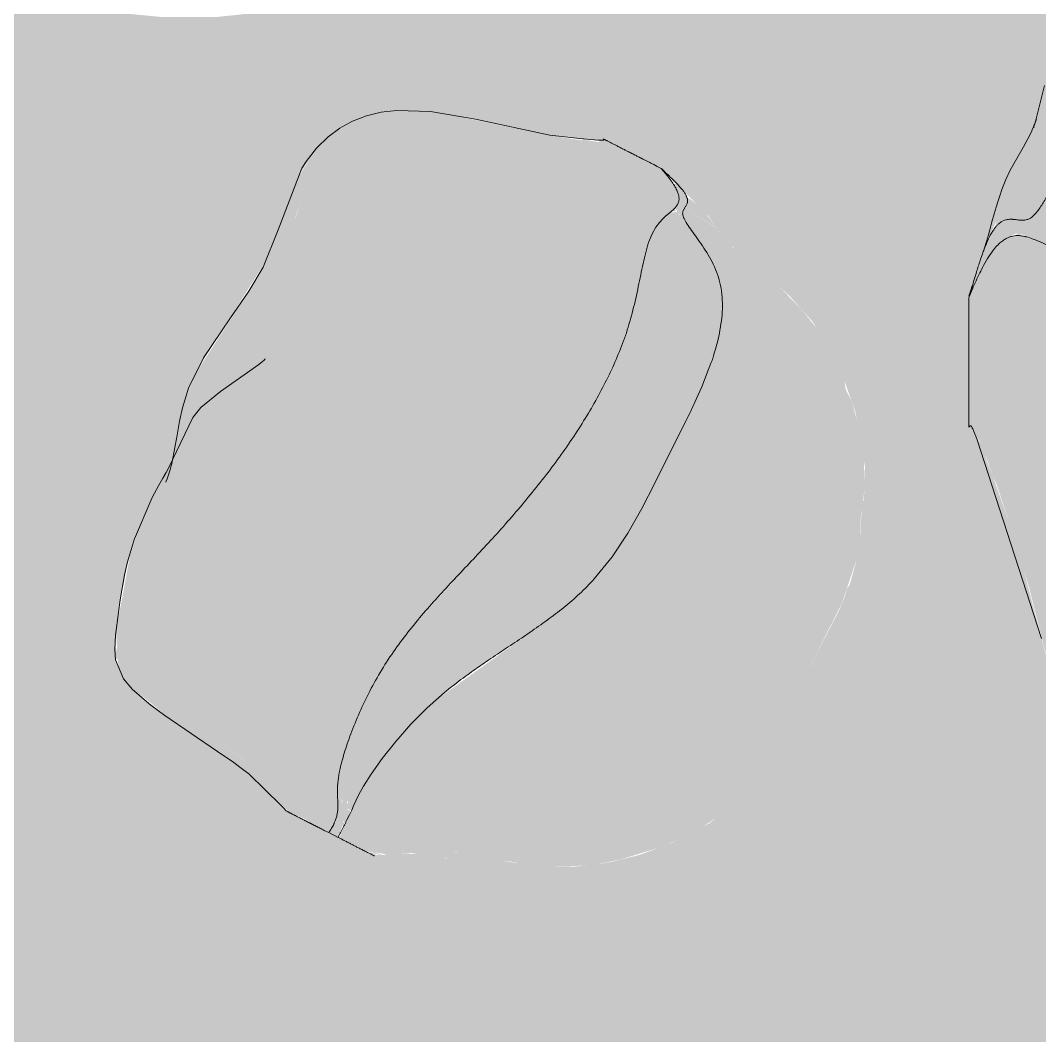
# Model space of a CAD drawing. Header units: inches. Extents: x -4254 to -1719, y 9514 to 12654.
# Drawn here: x -2965.42 to -2932, y 10995.47 to 11028.78 of the extents above; entities that cross this region are included whole.
import ezdxf

# ---------------------------------------------------------------- set-up
doc = ezdxf.new("R2010")
doc.units = ezdxf.units.IN
doc.header["$MEASUREMENT"] = 0
doc.layers.add('A-FLOR-PATT-2', color=251, linetype='Continuous', lineweight=9)
doc.layers.add('L-SITE', color=91, linetype='Continuous', lineweight=9)

# ---------------------------------------------------------------- blocks, each defined once
blk = doc.blocks.new('Simple_Scalable_Rock_Boulder_16017 - Rock-2161546-FLOOR PLAN - ROOF')
at = {"layer": 'L-SITE'}
h = blk.add_hatch(color=256, dxfattribs=at)
h.paths.add_polyline_path([(2.234, -21.326), (3.964, -21.076), (5.629, -20.662), (7.802, -20.04), (8.749, -20.02), (8.749, -20.068), (11.064, -20.127), (11.955, -20.068), (12.959, -19.981), (14.188, -19.8), (14.419, -19.748), (15.524, -19.494), (16.051, -19.334), (20.149, -17.904), (20.887, -17.503), (21.006, -17.42), (21.521, -16.869), (21.901, -16.369), (22.473, -14.57), (22.719, -13.273), (23.012, -11.156), (23.661, -6.377), (23.903, -5.565), (24.559, -3.47), (24.75, -2.788), (24.699, 0.169), (23.922, 0.191), (23.316, 0.069), (22.872, -0.113), (21.584, -0.778), (20.392, -1.141), (18.769, -1.421), (17.52, -1.555), (16.074, -1.635), (15.174, -1.64), (13.797, -1.587), (12.521, -1.464), (11.199, -1.264), (9.251, -0.863), (7.746, -0.478), (-0.666, 1.804), (-2.936, 2.264), (-5.579, 2.659), (-8.112, 2.877), (-10.611, 2.906), (-12.473, 2.769), (-13.724, 2.595), (-14.991, 2.34), (-16.906, 1.851), (-19, 1.336), (-19.78, 1.227), (-20.267, 1.233), (-20.971, 1.364), (-21.686, 1.64), (-22.291, 1.831), (-22.526, 1.825), (-22.802, 1.723), (-23.101, 1.464), (-23.392, 1.064), (-23.757, 0.352), (-23.995, -0.2), (-23.995, -4.427), (-23.643, -4.905), (-23.466, -5.319), (-23.204, -6.067), (-23.084, -6.328), (-22.619, -7.719), (-22.004, -9.757), (-21.862, -10.333), (-21.603, -11.367), (-21.018, -13.599), (-20.861, -14.135), (-20.684, -14.666), (-20.129, -16.163), (-19.841, -16.719), (-19.112, -17.965), (-18.53, -18.712), (-18.112, -19.139), (-17.551, -19.634), (-16.288, -20.44), (-15.05, -20.893), (-13.736, -21.149), (-12.699, -21.231), (-11.582, -21.158), (-9.633, -20.869), (-7.474, -20.532), (-6.135, -20.496), (-5.286, -20.558), (-3.292, -20.792), (0.174, -21.246), (1.888, -21.325), (2.203, -21.325)], flags=0)
h.paths.add_polyline_path([(21.966, 0.792), (24.648, 0.851), (24.75, 0.851), (24.699, 3.555), (24.574, 3.667), (24.33, 4.198), (24.188, 4.374), (23.729, 5.047), (23.243, 6.688), (23.215, 6.581), (23.034, 7.093), (22.904, 7.372), (22.742, 7.829), (22.6, 7.982), (22.418, 8.034), (22.216, 8), (21.609, 9.897), (21.074, 11.729), (20.485, 13.372), (19.983, 14.512), (19.094, 16.095), (18.625, 16.769), (17.471, 18.273), (16.951, 18.798), (16.397, 19.384), (15.916, 19.85), (14.637, 20.92), (13.483, 21.738), (12.224, 22.474), (10.904, 23.044), (10.237, 23.25), (7.751, 23.597), (5.731, 23.558), (1.975, 23.343), (-0.646, 23.38), (-2.099, 23.409), (-3.436, 23.382), (-5.101, 23.228), (-6.487, 22.998), (-8.032, 22.535), (-11.706, 21.051), (-12.828, 20.468), (-14.344, 19.439), (-15.481, 18.447), (-16.919, 16.979), (-18.242, 15.371), (-19.226, 13.868), (-19.561, 13.202), (-19.935, 12.327), (-20.6, 10.332), (-21.077, 8.544), (-21.66, 6.12), (-21.884, 5.361), (-22.543, 4.162), (-22.598, 3.77), (-22.842, 3.263), (-22.945, 3.008), (-23.143, 2.08), (-22.842, 2.332), (-22.403, 2.353), (-22.061, 2.37), (-21.773, 2.611), (-21.506, 2.997), (-19.999, 5.613), (-19.501, 6.225), (-18.696, 6.92), (-18.17, 7.261), (-17.564, 7.576), (-16.751, 7.908), (-15.454, 8.276), (-13.829, 8.548), (-12.056, 8.701), (-9.826, 8.77), (-2.519, 8.769), (-0.239, 8.555), (1.024, 8.338), (2.518, 7.963), (3.577, 7.6), (4.688, 7.137), (6.157, 6.427), (9.279, 4.713), (11.697, 3.422), (13.253, 2.696), (14.936, 2.065), (16.176, 1.688), (17.824, 1.286), (19.203, 1.031), (21.139, 0.813), (21.826, 0.792)], flags=0)
h.paths.add_polyline_path([(24.27, 0.852), (24.27, 0.852), (24.252, 2.214)], flags=0)
h.paths.add_polyline_path([(22.128, 8.102), (22.089, 8.239), (22.127, 8.104)], flags=0)
h = blk.add_hatch(color=256, dxfattribs=at)
h.paths.add_polyline_path([(15.835, -1.645), (18.213, -1.492), (19.333, -1.342), (20.392, -1.141), (21.625, -0.76), (22.48, -0.333), (23.223, 0.043), (23.945, 0.194), (24.387, 0.198), (24.75, 0.182), (24.699, 0.851), (22.055, 0.796), (21.277, 0.806), (20.1, 0.909), (18.033, 1.24), (15.918, 1.759), (14.709, 2.14), (13.58, 2.565), (12.219, 3.164), (10.977, 3.789), (4.45, 7.244), (3.255, 7.724), (2.432, 7.99), (1.605, 8.209), (0.142, 8.502), (-1.756, 8.714), (-3.588, 8.797), (-5.844, 8.801), (-12.741, 8.666), (-14.989, 8.369), (-16.247, 8.067), (-17.418, 7.647), (-18.398, 7.123), (-18.912, 6.758), (-19.237, 6.477), (-19.822, 5.846), (-20.249, 5.259), (-21.013, 3.917), (-21.741, 2.648), (-21.973, 2.426), (-22.182, 2.357), (-22.543, 2.367), (-22.72, 2.352), (-22.945, 2.267), (-23.143, 2.08), (-23.451, 1.491), (-23.837, 0.33), (-23.817, 0.219), (-23.375, 1.09), (-23.038, 1.536), (-22.678, 1.783), (-22.429, 1.923), (-22.429, 1.857), (-22.279, 1.877), (-22.182, 1.852), (-22.123, 1.833), (-22.097, 1.791), (-21.518, 1.567), (-20.793, 1.317), (-20.224, 1.228), (-19.288, 1.276), (-17.284, 1.749), (-14.351, 2.488), (-12.368, 2.78), (-10.847, 2.892), (-9.87, 2.912), (-8.062, 2.874), (-5.443, 2.645), (-2.714, 2.226), (0.228, 1.599), (3.383, 0.77), (9.251, -0.863), (11.809, -1.372), (12.521, -1.464), (13.849, -1.59), (15.174, -1.64), (15.731, -1.644)], flags=0)
h.paths.add_polyline_path([(-5.565, 8.005), (-5.565, 8.005), (-5.436, 8.005)], flags=0)
at = {"layer": 'L-SITE', "flags": 128}
for points in [[(-21.512, 6.759), (-21.835, 5.495), (-21.847, 5.453), (-21.858, 5.416), (-21.867, 5.388), (-21.872, 5.371), (-21.872, 5.37)], [(-21.776, 5.659), (-21.778, 5.655), (-21.784, 5.638), (-21.788, 5.626), (-21.794, 5.611), (-21.801, 5.593), (-21.807, 5.575), (-21.814, 5.558), (-21.821, 5.54), (-21.835, 5.505), (-21.848, 5.47), (-21.876, 5.403), (-21.904, 5.337), (-21.932, 5.275), (-21.987, 5.156), (-22.205, 4.752), (-22.64, 3.98), (-22.779, 3.673), (-22.908, 3.345), (-22.97, 3.169), (-23.033, 2.979), (-23.097, 2.774), (-23.164, 2.547), (-23.237, 2.288), (-23.307, 2.03), (-23.352, 1.862), (-23.413, 1.641), (-23.476, 1.437), (-23.502, 1.362)], [(-23.882, 0.188), (-23.94, 0.01), (-23.995, -0.149)], [(-21.609, -11.385), (-23.73, -4.829), (-23.829, -4.589), (-23.866, -4.505), (-23.882, -4.473), (-23.895, -4.45), (-23.905, -4.433), (-23.913, -4.422), (-23.92, -4.414), (-23.93, -4.406), (-23.943, -4.404), (-23.957, -4.411), (-23.966, -4.418), (-23.976, -4.428), (-23.985, -4.439), (-23.995, -4.451)]]:
    blk.add_lwpolyline(points, dxfattribs=at)
at = {"layer": 'L-SITE'}
for points, knots in [([(-14.081, 8.52), (-14.544, 8.458), (-15.463, 8.297), (-16.783, 7.93), (-18.009, 7.404), (-18.905, 6.809), (-19.511, 6.233), (-19.908, 5.757), (-20.256, 5.26), (-20.562, 4.757), (-20.834, 4.263), (-21.16, 3.635), (-21.443, 3.086), (-21.701, 2.681), (-21.885, 2.466), (-22.003, 2.391), (-22.061, 2.37)], [0, 0, 0, 0, 0.105263, 0.210526, 0.315789, 0.421053, 0.473684, 0.526316, 0.578947, 0.631579, 0.684211, 0.736842, 0.842105, 0.894737, 0.947368, 1, 1, 1, 1]), ([(-22.061, 2.37), (-22.102, 2.355), (-22.164, 2.342), (-22.25, 2.339), (-22.316, 2.343), (-22.386, 2.351), (-22.458, 2.36), (-22.518, 2.367), (-22.565, 2.371), (-22.599, 2.373), (-22.631, 2.373), (-22.675, 2.371), (-22.749, 2.363), (-22.847, 2.334), (-22.921, 2.294), (-22.966, 2.262), (-22.991, 2.242), (-23.016, 2.22), (-23.046, 2.193), (-23.078, 2.159), (-23.109, 2.123), (-23.142, 2.081), (-23.178, 2.032), (-23.227, 1.958), (-23.302, 1.829), (-23.384, 1.655), (-23.462, 1.467), (-23.54, 1.264), (-23.638, 0.978), (-23.718, 0.724), (-23.757, 0.594)], [0, 0, 0, 0, 0.055556, 0.083333, 0.111111, 0.138889, 0.166667, 0.194444, 0.208333, 0.222222, 0.236111, 0.25, 0.277778, 0.333333, 0.388889, 0.416667, 0.430556, 0.444444, 0.472222, 0.5, 0.527778, 0.555556, 0.583333, 0.611111, 0.666667, 0.75, 0.791667, 0.833333, 0.916667, 1, 1, 1, 1]), ([(-23.334, 1.156), (-23.278, 1.243), (-23.173, 1.389), (-23.035, 1.543), (-22.911, 1.652), (-22.798, 1.729), (-22.693, 1.781), (-22.596, 1.813), (-22.498, 1.833), (-22.411, 1.839), (-22.333, 1.836), (-22.266, 1.829), (-22.199, 1.817), (-22.155, 1.807), (-22.132, 1.802)], [0, 0, 0, 0, 0.0909091, 0.1818182, 0.2727273, 0.3636364, 0.4545455, 0.5454545, 0.6363636, 0.7272727, 0.7954545, 0.8636364, 0.9318182, 0.9999407, 0.9999407, 0.9999407, 0.9999407]), ([(-22.132, 1.801), (-22.086, 1.789), (-21.991, 1.761), (-21.795, 1.688), (-21.582, 1.595), (-21.335, 1.49), (-21.125, 1.409), (-20.88, 1.332), (-20.588, 1.266), (-20.236, 1.222), (-19.809, 1.216), (-19.473, 1.248), (-19.288, 1.275)], [0, 0, 0, 0, 0.090909, 0.181818, 0.363636, 0.454545, 0.545455, 0.636364, 0.727273, 0.818182, 0.909091, 1, 1, 1, 1]), ([(-23.995, -0.2), (-23.957, -0.107), (-23.877, 0.084), (-23.758, 0.353), (-23.635, 0.615), (-23.49, 0.898), (-23.391, 1.068), (-23.334, 1.156)], [0, 0, 0, 0, 0.181818, 0.363636, 0.545455, 0.727273, 1, 1, 1, 1]), ([(-23.757, 0.594), (-23.784, 0.509), (-23.837, 0.331), (-23.908, 0.084), (-23.953, -0.076), (-23.971, -0.142)], [0, 0, 0, 0, 0.3333333, 0.6666667, 0.8989698, 0.8989698, 0.8989698, 0.8989698]), ([(-23.995, -4.441), (-23.995, -4.444), (-23.995, -4.448), (-23.995, -4.451), (-23.995, -4.45), (-23.995, -4.443), (-23.995, -4.428), (-23.995, -4.403), (-23.995, -4.356), (-23.995, -4.273), (-23.995, -4.129), (-23.995, -3.976), (-23.995, -3.854), (-23.995, -3.762), (-23.995, -3.669), (-23.995, -3.568), (-23.995, -3.468), (-23.995, -3.372), (-23.995, -3.27), (-23.995, -3.162), (-23.995, -3.042), (-23.995, -2.92), (-23.995, -2.81), (-23.995, -2.722), (-23.995, -2.649), (-23.995, -2.586), (-23.995, -2.526), (-23.995, -2.468), (-23.995, -2.417), (-23.995, -2.373), (-23.995, -2.331), (-23.995, -2.28), (-23.995, -2.212), (-23.995, -2.109), (-23.995, -1.962), (-23.995, -1.837), (-23.995, -1.754), (-23.995, -1.707), (-23.995, -1.659), (-23.995, -1.601), (-23.995, -1.54), (-23.995, -1.478), (-23.995, -1.41), (-23.995, -1.332), (-23.995, -1.223), (-23.995, -1.075), (-23.995, -0.884), (-23.995, -0.606), (-23.995, -0.37), (-23.995, -0.2)], [-0.6086957, -0.6086957, -0.6086957, -0.6086957, -0.6032609, -0.5978261, -0.5869565, -0.576087, -0.5652174, -0.5543478, -0.5434783, -0.5217391, -0.5, -0.4782609, -0.4673913, -0.4565217, -0.4456522, -0.4347826, -0.423913, -0.4130435, -0.4021739, -0.3913043, -0.3804348, -0.3695652, -0.3586957, -0.3478261, -0.3369565, -0.326087, -0.3152174, -0.3043478, -0.2934783, -0.2826087, -0.2717391, -0.2608696, -0.25, -0.2391304, -0.2173913, -0.1956522, -0.1847826, -0.1793478, -0.173913, -0.1630435, -0.1521739, -0.1413043, -0.1304348, -0.1195652, -0.1086957, -0.0869565, -0.0652174, -0.0434783, 0, 0, 0, 0])]:
    blk.add_open_spline(points, degree=3, knots=knots, dxfattribs=at)
blk = doc.blocks.new('Simple_Scalable_Rock_Boulder_16017 - Rock-V32-FLOOR PLAN - ROOF')
at = {"layer": 'L-SITE'}
h = blk.add_hatch(color=256, dxfattribs=at)
h.paths.add_polyline_path([(-10.755, 3.216), (-10.744, 3.159), (-10.768, 3.147)], flags=0)
h.paths.add_polyline_path([(10.016, 7.19), (9.386, 8.293), (8.813, 9.014), (7.756, 10.101), (6.784, 10.836), (6.156, 11.197), (4.978, 11.655), (4.212, 11.777), (3.433, 11.784), (2.643, 11.755), (1.507, 11.672), (0.564, 11.671), (-1.974, 11.661), (-3.454, 11.442), (-4.144, 11.214), (-4.954, 10.851), (-4.876, 10.923), (-5.749, 10.577), (-6.623, 10.095), (-7.477, 9.435), (-8.025, 8.938), (-8.234, 8.648), (-9.064, 7.766), (-9.59, 6.921), (-9.94, 6.164), (-10.38, 4.866), (-10.981, 2.565), (-11.079, 2.352), (-11.196, 1.176), (-10.978, 1.222), (-10.814, 1.4), (-9.726, 3.13), (-9.302, 3.497), (-8.619, 3.862), (-7.853, 4.108), (-7.04, 4.26), (-5.376, 4.378), (-1.302, 4.38), (-0.091, 4.274), (0.547, 4.157), (1.33, 3.957), (1.975, 3.724), (2.912, 3.299), (6.909, 1.237), (7.984, 0.869), (9.568, 0.523), (10.815, 0.395), (12.375, 0.464), (12.337, 1.507), (12.149, 2.087), (11.999, 2.279), (11.786, 2.767), (11.763, 2.733), (11.647, 3.093), (11.552, 3.549), (11.419, 3.838), (11.231, 3.999), (11.056, 4.039), (10.974, 4.337), (10.738, 5.198), (10.134, 6.905), (10.054, 7.098)], flags=0)
h.paths.add_polyline_path([(12.375, 1.725), (12.279, 1.8), (12.375, 1.485), (12.375, 1.713)], flags=0)
h.paths.add_polyline_path([(12.375, 0.082), (11.867, 0.083), (11.467, -0.041), (10.648, -0.442), (9.744, -0.66), (8.309, -0.81), (6.724, -0.785), (5.139, -0.546), (3.188, -0.047), (0.006, 0.823), (-1.631, 1.158), (-3.112, 1.363), (-4.546, 1.454), (-5.958, 1.415), (-7.177, 1.237), (-8.2, 0.995), (-9.644, 0.638), (-10.195, 0.621), (-10.676, 0.749), (-11.176, 0.918), (-11.353, 0.886), (-11.572, 0.709), (-11.859, 0.219), (-11.997, -0.164), (-11.997, -2.197), (-11.828, -2.329), (-11.663, -2.853), (-11.64, -2.823), (-11.415, -3.506), (-10.862, -5.447), (-10.338, -7.376), (-9.937, -8.356), (-9.432, -9.159), (-8.819, -9.788), (-8.647, -9.888), (-8.152, -10.214), (-7.674, -10.402), (-7.214, -10.49), (-6.086, -10.598), (-5.617, -10.568), (-3.246, -10.252), (-2.244, -10.319), (0.903, -10.646), (1.96, -10.549), (2.741, -10.328), (4.288, -9.986), (4.492, -10.026), (4.96, -10.054), (6.219, -10.016), (7.211, -9.856), (9.195, -9.27), (9.275, -9.265), (9.578, -9.123), (9.733, -9.077), (10.208, -8.809), (10.262, -8.825), (10.778, -8.415), (11.066, -7.841), (11.413, -6.224), (11.935, -2.84), (12.375, -1.308), (12.324, -0.814), (12.375, -0.356), (12.375, -0.027)], flags=0)
h.paths.add_polyline_path([(10.124, 4.485), (10.109, 4.494), (10.124, 4.485)], flags=0)
h.paths.add_polyline_path([(11.523, -3.3), (11.32, -4.757), (11.492, -3.559), (11.513, -3.385)], flags=0)
h.paths.add_polyline_path([(4.104, 7.897), (4.104, 7.897), (4.051, 7.999)], flags=0)
h.paths.add_polyline_path([(-0.42, -8.866), (-0.753, -8.72), (-0.455, -8.85)], flags=0)
h.paths.add_polyline_path([(-11.085, 2.352), (-11.226, 2.106), (-11.393, 1.804), (-11.533, 1.198), (-11.528, 1.085), (-11.376, 1.18), (-11.192, 1.226), (-11.102, 2.18)], flags=0)
h.paths.add_polyline_path([(-4.982, -10.047), (-5.684, -10.134), (-5.442, -10.099), (-5.194, -10.064)], flags=0)
h.paths.add_polyline_path([(-8.883, -6.541), (-8.883, -6.541), (-8.944, -6.422)], flags=0)
h = blk.add_hatch(color=256, dxfattribs=at)
h.paths.add_polyline_path([(-10.921, 1.135), (-10.9, 1.069), (-10.944, 1.103), (-10.928, 1.125)], flags=0)
h.paths.add_polyline_path([(-11.031, 1.185), (-10.996, 1.118), (-11.047, 1.153)], flags=0)
h.paths.add_polyline_path([(12.375, 0.426), (12.299, 0.425), (11.93, 0.378), (11.826, 0.33), (11.826, 0.427), (11.733, 0.428), (11.534, 0.4), (11.459, 0.254), (11.403, 0.259), (11.384, 0.406), (11.375, 0.42), (10.526, 0.409), (9.738, 0.499), (8.528, 0.731), (7.247, 1.104), (5.893, 1.687), (3.819, 2.814), (2.293, 3.595), (1.33, 3.957), (0.547, 4.157), (-0.406, 4.31), (-1.542, 4.391), (-2.698, 4.403), (-6.219, 4.342), (-7.652, 4.151), (-8.431, 3.93), (-9.05, 3.65), (-9.598, 3.264), (-10.093, 2.674), (-10.636, 1.712), (-10.919, 1.246), (-11.135, 1.179), (-11.129, 1.134), (-10.913, 0.947), (-10.837, 0.817), (-10.292, 0.638), (-9.949, 0.611), (-9.295, 0.715), (-7.815, 1.092), (-6.674, 1.332), (-5.172, 1.456), (-3.655, 1.414), (-1.791, 1.186), (0.006, 0.823), (1.9, 0.326), (5.139, -0.546), (6.724, -0.785), (8.309, -0.81), (9.744, -0.66), (10.707, -0.419), (11.337, -0.112), (11.746, 0.058), (12.2, 0.097), (12.375, 0.117), (12.375, 0.422)], flags=0)
h.paths.add_polyline_path([(11.289, 0.197), (11.185, 0.151), (11.172, 0.191), (11.248, 0.195)], flags=0)
h.paths.add_polyline_path([(11.334, 0.027), (11.19, -0.046), (11.245, 0.015), (11.322, 0.026)], flags=0)
h.paths.add_polyline_path([(-10.919, 0.971), (-11.018, 0.925), (-10.979, 0.874), (-10.92, 0.969)], flags=0)
h.paths.add_polyline_path([(-11.326, 1.01), (-11.353, 0.886), (-11.183, 0.976), (-11.275, 0.998)], flags=0)
h.paths.add_polyline_path([(-11.196, 1.176), (-11.435, 1.151), (-11.581, 1.027), (-11.777, 0.588), (-11.735, 0.505), (-11.66, 0.588), (-11.283, 1.014), (-11.132, 1.031), (-11.205, 1.134)], flags=0)
h.paths.add_polyline_path([(-11.777, 0.61), (-11.817, 0.312), (-11.809, 0.352), (-11.778, 0.604)], flags=0)
for p, q in [((-5.376, 4.378), (-6.219, 4.342)), ((-4.509, 4.388), (-5.376, 4.378)), ((-0.835, 4.359), (-1.769, 4.401)), ((-6.219, 4.342), (-7.04, 4.26)), ((-10.887, 0.838), (-10.788, 0.796)), ((-10.788, 0.796), (-10.676, 0.749)), ((-10.676, 0.749), (-10.547, 0.7)), ((-10.547, 0.7), (-10.39, 0.655)), ((-10.39, 0.655), (-10.195, 0.621)), ((-10.195, 0.621), (-9.949, 0.611)), ((-9.949, 0.611), (-9.644, 0.638)), ((12.375, 0.426), (12.375, 0.082))]:
    blk.add_line(p, q, dxfattribs=at)
at = {"layer": 'L-SITE', "flags": 128}
for points in [[(-1.769, 4.401), (-2.698, 4.403), (-3.615, 4.392), (-4.509, 4.388)], [(1.002, 4.06), (0.092, 4.253), (-0.835, 4.359)], [(11.733, 0.428), (11.54, 0.428), (11.375, 0.42), (11.218, 0.408), (11.041, 0.398), (10.815, 0.395), (10.501, 0.41), (10.035, 0.455), (9.412, 0.546), (8.709, 0.685), (7.984, 0.869), (7.262, 1.098), (6.556, 1.376)], [(-11.066, 0.901), (-10.979, 0.874), (-10.887, 0.838)], [(12.375, 0.426), (12.337, 0.425), (12.299, 0.425)], [(-11.941, 0.093), (-11.971, 0.003), (-11.997, -0.074)], [(12.013, 0.101), (12.026, 0.102), (12.031, 0.103), (12.033, 0.103), (12.036, 0.104), (12.037, 0.104), (12.04, 0.105), (12.043, 0.105), (12.046, 0.106), (12.051, 0.107), (12.06, 0.108), (12.086, 0.11), (12.162, 0.102), (12.177, 0.1)], [(12.375, -1.486), (12.327, -1.599), (12.261, -1.785), (12.089, -2.356), (12.003, -2.633), (11.916, -2.904), (11.866, -3.062), (11.843, -3.139), (11.836, -3.164), (11.778, -3.489), (11.741, -3.737), (11.656, -4.376), (11.39, -6.446), (11.295, -7.018), (11.111, -7.784), (10.939, -8.207), (10.5, -8.719), (10.206, -8.895), (9.776, -9.085), (9.066, -9.343), (8.671, -9.478), (8.366, -9.577), (7.871, -9.723), (7.45, -9.83), (6.677, -9.974), (5.207, -10.067), (4.75, -10.057), (4.479, -10.045), (4.27, -10.035), (4.079, -10.027), (2.254, -10.072), (1.846, -9.988), (1.089, -9.655), (-0.269, -8.936), (-0.418, -8.873), (-0.479, -8.848), (-0.492, -8.843), (-0.503, -8.839), (-0.514, -8.835), (-0.523, -8.832), (-0.526, -8.83), (-0.529, -8.829), (-0.531, -8.829)], [(4.555, -9.902), (4.544, -9.903), (4.441, -9.91), (4.196, -9.946), (3.918, -10.007), (3.574, -10.1), (3.348, -10.168), (3.008, -10.274), (2.568, -10.405), (2.136, -10.518), (1.465, -10.636), (0.352, -10.652), (-1.177, -10.468), (-2.265, -10.318), (-3.187, -10.257), (-4.491, -10.377), (-6.659, -10.602), (-6.914, -10.574), (-7.46, -10.469), (-7.967, -10.3), (-8.394, -10.086), (-8.784, -9.819), (-9.142, -9.496), (-9.467, -9.119), (-9.756, -8.688), (-10.229, -7.683), (-10.666, -6.257), (-11.315, -3.845), (-11.662, -2.916), (-11.842, -2.473), (-11.896, -2.338), (-11.94, -2.239), (-11.947, -2.225), (-11.951, -2.22), (-11.954, -2.215), (-11.957, -2.211), (-11.961, -2.206), (-11.965, -2.203), (-11.976, -2.204), (-11.981, -2.208), (-11.984, -2.21), (-11.986, -2.213), (-11.991, -2.218), (-11.997, -2.225)]]:
    blk.add_lwpolyline(points, dxfattribs=at)
at = {"layer": 'L-SITE'}
for points, knots in [([(-7.04, 4.26), (-7.316, 4.223), (-7.86, 4.124), (-8.632, 3.882), (-9.209, 3.58), (-9.604, 3.269), (-9.86, 3), (-10.078, 2.708), (-10.326, 2.31), (-10.526, 1.921), (-10.697, 1.592), (-10.815, 1.39), (-10.926, 1.246), (-10.996, 1.198), (-11.031, 1.185)], [0, 0, 0, 0, 0.125, 0.25, 0.375, 0.4375, 0.5, 0.5625, 0.625, 0.75, 0.8125, 0.875, 0.9375, 1, 1, 1, 1]), ([(6.556, 1.376), (6.346, 1.468), (5.931, 1.663), (5.321, 1.979), (4.718, 2.311), (4.119, 2.648), (3.52, 2.981), (2.914, 3.303), (2.295, 3.601), (1.872, 3.776), (1.657, 3.854)], [0, 0, 0, 0, 0.1111111, 0.2222222, 0.3333333, 0.4444444, 0.5555556, 0.6666667, 0.7777778, 0.8888889, 0.8888889, 0.8888889, 0.8888889]), ([(12.375, 1.751), (12.375, 1.753), (12.375, 1.757), (12.375, 1.763), (12.375, 1.766), (12.375, 1.768), (12.375, 1.769), (12.375, 1.768), (12.375, 1.766), (12.375, 1.762), (12.375, 1.756), (12.375, 1.748), (12.375, 1.738), (12.375, 1.722), (12.375, 1.687), (12.375, 1.606), (12.375, 1.502), (12.375, 1.409), (12.375, 1.364), (12.375, 1.342)], [-0.1851852, -0.1851852, -0.1851852, -0.1851852, -0.1805556, -0.1759259, -0.1666667, -0.162037, -0.1574074, -0.1527778, -0.1481481, -0.1388889, -0.1296296, -0.1203704, -0.1157407, -0.1111111, -0.1018519, -0.0925926, -0.0833333, -0.0787037, -0.0740847, -0.0740847, -0.0740847, -0.0740847]), ([(-9.644, 0.638), (-9.537, 0.654), (-9.311, 0.698), (-8.948, 0.79), (-8.578, 0.891), (-8.077, 1.03), (-7.555, 1.165), (-7.049, 1.271), (-6.549, 1.356), (-5.922, 1.426), (-5.183, 1.463), (-4.431, 1.46), (-3.66, 1.42), (-2.859, 1.344), (-2.042, 1.234), (-1.22, 1.092), (-0.126, 0.866), (0.955, 0.595), (1.759, 0.367), (2.026, 0.29)], [0, 0, 0, 0, 0.033333, 0.066667, 0.1, 0.133333, 0.2, 0.233333, 0.266667, 0.333333, 0.4, 0.466667, 0.533333, 0.6, 0.666667, 0.733333, 0.8, 0.933333, 1, 1, 1, 1]), ([(12.375, 1.342), (12.375, 1.32), (12.375, 1.277), (12.375, 1.193), (12.375, 1.091), (12.375, 0.975), (12.375, 0.895), (12.375, 0.855)], [-0.07407407, -0.07407407, -0.07407407, -0.07407407, -0.06944444, -0.06481481, -0.05555556, -0.0462963, -0.03704518, -0.03704518, -0.03704518, -0.03704518]), ([(-11.031, 1.185), (-11.057, 1.175), (-11.098, 1.169), (-11.154, 1.171), (-11.196, 1.176), (-11.241, 1.182), (-11.289, 1.186), (-11.336, 1.187), (-11.377, 1.181), (-11.411, 1.171), (-11.441, 1.157), (-11.468, 1.142), (-11.494, 1.123), (-11.518, 1.101), (-11.539, 1.08), (-11.559, 1.056), (-11.581, 1.028), (-11.605, 0.993), (-11.637, 0.94), (-11.677, 0.861), (-11.727, 0.747), (-11.794, 0.568), (-11.845, 0.409), (-11.879, 0.297)], [0, 0, 0, 0, 0.071429, 0.107143, 0.142857, 0.178571, 0.214286, 0.25, 0.285714, 0.321429, 0.357143, 0.392857, 0.428571, 0.464286, 0.5, 0.535714, 0.571429, 0.607143, 0.642857, 0.714286, 0.785714, 0.857143, 1, 1, 1, 1]), ([(-11.667, 0.578), (-11.633, 0.631), (-11.57, 0.717), (-11.489, 0.8), (-11.417, 0.854), (-11.352, 0.889), (-11.293, 0.909), (-11.238, 0.918), (-11.189, 0.919), (-11.148, 0.917), (-11.107, 0.91), (-11.08, 0.904), (-11.066, 0.901)], [0, 0, 0, 0, 0.111111, 0.222222, 0.333333, 0.444444, 0.555556, 0.666667, 0.75, 0.833333, 0.916667, 1, 1, 1, 1]), ([(12.375, 0.854), (12.375, 0.814), (12.375, 0.732), (12.375, 0.579), (12.375, 0.48), (12.375, 0.426)], [-0.03703704, -0.03703704, -0.03703704, -0.03703704, -0.02777778, -0.01851852, 0, 0, 0, 0]), ([(-11.997, -0.1), (-11.974, -0.043), (-11.925, 0.074), (-11.846, 0.249), (-11.757, 0.429), (-11.696, 0.533), (-11.667, 0.578)], [0, 0, 0, 0, 0.222222, 0.444444, 0.722222, 1, 1, 1, 1]), ([(-11.879, 0.297), (-11.899, 0.233), (-11.934, 0.112), (-11.97, -0.014), (-11.985, -0.07)], [0, 0, 0, 0, 0.5, 0.897286, 0.897286, 0.897286, 0.897286]), ([(2.026, 0.29), (2.285, 0.215), (2.801, 0.063), (3.576, -0.161), (4.354, -0.37), (5.138, -0.553), (5.928, -0.698), (6.724, -0.795), (7.523, -0.832), (8.313, -0.817), (9.076, -0.758), (9.533, -0.695), (9.744, -0.66)], [0, 0, 0, 0, 0.1, 0.2, 0.3, 0.4, 0.5, 0.6, 0.7, 0.8, 0.9, 0.9999989, 0.9999989, 0.9999989, 0.9999989]), ([(9.744, -0.66), (9.947, -0.626), (10.212, -0.57), (10.483, -0.497), (10.653, -0.442), (10.795, -0.389), (10.918, -0.336), (11.009, -0.293), (11.076, -0.258), (11.123, -0.233), (11.168, -0.208), (11.21, -0.184), (11.251, -0.161), (11.293, -0.136), (11.335, -0.112), (11.391, -0.08), (11.464, -0.041), (11.552, -0.001), (11.627, 0.028), (11.684, 0.046), (11.743, 0.063), (11.827, 0.082), (11.932, 0.097), (12.019, 0.102), (12.087, 0.103), (12.141, 0.102), (12.198, 0.1), (12.275, 0.094), (12.335, 0.088), (12.375, 0.082)], [0, 0, 0, 0, 0.1, 0.15, 0.2, 0.25, 0.3, 0.35, 0.375, 0.4, 0.425, 0.45, 0.475, 0.5, 0.525, 0.55, 0.6, 0.65, 0.675, 0.7, 0.725, 0.75, 0.8, 0.85, 0.875, 0.9, 0.925, 0.95, 1, 1, 1, 1]), ([(-11.997, -1.223), (-11.997, -1.213), (-11.997, -1.192), (-11.997, -1.158), (-11.997, -1.118), (-11.997, -1.037), (-11.997, -0.964), (-11.997, -0.911), (-11.997, -0.869), (-11.997, -0.836), (-11.997, -0.806), (-11.997, -0.771), (-11.997, -0.729), (-11.997, -0.671), (-11.997, -0.592), (-11.997, -0.487), (-11.997, -0.332), (-11.997, -0.198), (-11.997, -0.1)], [-0.2999834, -0.2999834, -0.2999834, -0.2999834, -0.2875, -0.275, -0.25, -0.225, -0.2125, -0.2, -0.1875, -0.175, -0.1625, -0.15, -0.1375, -0.125, -0.1, -0.075, -0.05, 0, 0, 0, 0]), ([(12.375, -0.126), (12.375, -0.155), (12.375, -0.209), (12.375, -0.257), (12.375, -0.28)], [-0.96296296, -0.96296296, -0.96296296, -0.96296296, -0.94444444, -0.92592647, -0.92592647, -0.92592647, -0.92592647]), ([(12.375, -0.28), (12.375, -0.291), (12.375, -0.313), (12.375, -0.344), (12.375, -0.374), (12.375, -0.393), (12.375, -0.403)], [-0.92592593, -0.92592593, -0.92592593, -0.92592593, -0.91666667, -0.90740741, -0.89814815, -0.88888931, -0.88888931, -0.88888931, -0.88888931]), ([(12.375, -0.51), (12.375, -0.517), (12.375, -0.528), (12.375, -0.541), (12.375, -0.552), (12.375, -0.562), (12.375, -0.573), (12.375, -0.582), (12.375, -0.592), (12.375, -0.604), (12.375, -0.629), (12.375, -0.67), (12.375, -0.725), (12.375, -0.797), (12.375, -0.909), (12.375, -1.023), (12.375, -1.099), (12.375, -1.13), (12.375, -1.143)], [-0.8516912, -0.8516912, -0.8516912, -0.8516912, -0.8425926, -0.8333333, -0.8240741, -0.8194444, -0.8148148, -0.8101852, -0.8055556, -0.7962963, -0.787037, -0.7777778, -0.7731481, -0.7685185, -0.7592593, -0.75, -0.7453704, -0.7407407, -0.7407407, -0.7407407, -0.7407407]), ([(12.375, -0.587), (12.375, -0.583), (12.375, -0.567), (12.375, -0.55), (12.375, -0.538)], [-0.39966107, -0.39966107, -0.39966107, -0.39966107, -0.398148148, -0.393731564, -0.393731564, -0.393731564, -0.393731564]), ([(-11.997, -1.369), (-11.997, -1.354), (-11.997, -1.326), (-11.997, -1.291), (-11.997, -1.257), (-11.997, -1.234), (-11.997, -1.223)], [-0.34983247, -0.34983247, -0.34983247, -0.34983247, -0.3375, -0.325, -0.3125, -0.3, -0.3, -0.3, -0.3]), ([(12.375, -1.145), (12.375, -1.158), (12.375, -1.181), (12.375, -1.221), (12.375, -1.259), (12.375, -1.296), (12.375, -1.321), (12.375, -1.333)], [-0.74054566, -0.74054566, -0.74054566, -0.74054566, -0.73611111, -0.73148148, -0.72222222, -0.71296296, -0.70370438, -0.70370438, -0.70370438, -0.70370438]), ([(-11.997, -1.85), (-11.997, -1.831), (-11.997, -1.795), (-11.997, -1.744), (-11.997, -1.69), (-11.997, -1.649), (-11.997, -1.627)], [-0.45, -0.45, -0.45, -0.45, -0.4375, -0.425, -0.4125, -0.40004079, -0.40004079, -0.40004079, -0.40004079]), ([(12.375, -1.486), (12.375, -1.486), (12.375, -1.486), (12.375, -1.484), (12.375, -1.479), (12.375, -1.474), (12.375, -1.471), (12.375, -1.469)], [-0.63316185, -0.63316185, -0.63316185, -0.63316185, -0.62962963, -0.62037037, -0.61111111, -0.60185185, -0.59259259, -0.59259259, -0.59259259, -0.59259259]), ([(-11.997, -2.058), (-11.997, -2.042), (-11.997, -2.01), (-11.997, -1.959), (-11.997, -1.906), (-11.997, -1.868), (-11.997, -1.85)], [-0.49998676, -0.49998676, -0.49998676, -0.49998676, -0.4875, -0.475, -0.4625, -0.45000054, -0.45000054, -0.45000054, -0.45000054]), ([(-11.997, -2.225), (-11.997, -2.225), (-11.997, -2.225), (-11.997, -2.224), (-11.997, -2.219), (-11.997, -2.212), (-11.997, -2.199), (-11.997, -2.176), (-11.997, -2.144), (-11.997, -2.104), (-11.997, -2.074), (-11.997, -2.058)], [-0.6, -0.6, -0.6, -0.6, -0.59375, -0.5875, -0.575, -0.5625, -0.55, -0.5375, -0.525, -0.5125, -0.5, -0.5, -0.5, -0.5])]:
    blk.add_open_spline(points, degree=3, knots=knots, dxfattribs=at)
for points in [[(1.657, 3.854), (1.442, 3.932), (1.224, 4.001), (1.002, 4.06)], [(12.299, 0.425), (12.266, 0.425), (12.201, 0.425), (12.109, 0.425), (12.013, 0.425), (11.918, 0.426), (11.827, 0.427), (11.764, 0.428), (11.733, 0.428)], [(12.375, 0.082), (12.375, 0.002), (12.375, -0.067), (12.375, -0.126)], [(12.375, -0.403), (12.375, -0.412), (12.375, -0.431), (12.375, -0.46), (12.375, -0.487), (12.375, -0.503), (12.375, -0.51)], [(12.375, -1.333), (12.375, -1.346), (12.375, -1.371), (12.375, -1.402), (12.375, -1.43), (12.375, -1.444), (12.375, -1.451)], [(-11.997, -1.627), (-11.997, -1.605), (-11.997, -1.557), (-11.997, -1.485), (-11.997, -1.42), (-11.997, -1.386), (-11.997, -1.37)]]:
    blk.add_open_spline(points, degree=3, dxfattribs=at)

msp = doc.modelspace()

# ---------------------------------------------------------------- hatches: boundary and pattern name
at = {"layer": 'A-FLOR-PATT-2'}
h = msp.add_hatch(dxfattribs=at)
h.set_pattern_fill('FP_17', color=256, style=0, pattern_type=2)
h.set_pattern_definition([(0, (0, -4.036), (19.2, 4.799), [1.584, -12.816, 1.584, -12.816, -76.8]), (0, (0, -4.036), (19.2, 4.799), [-28.8, 1.584, -27.216, 1.584, -12.816, -33.6]), (0, (0, -4.036), (19.2, 4.799), [-72, 1.584, -8.016, 1.584, -22.416]), (120.004, (7.2, -1.636), (-13.756915, 14.2249953), [1.584, -12.815, 1.584, -12.815, -76.791]), (120.004, (7.2, -1.636), (-13.756915, 14.2249953), [-28.797, 1.584, -27.213, 1.584, -12.815, -33.596]), (120.004, (7.2, -1.636), (-13.756915, 14.2249953), [-71.992, 1.584, -8.015, 1.584, -22.413]), (239.996, (9.6, 7.962), (-5.4429063, -19.0247097), [1.584, -12.815, 1.584, -12.815, -76.791]), (239.996, (9.6, 7.962), (-5.4429063, -19.0247097), [-28.797, 1.584, -27.213, 1.584, -12.815, -33.596]), (239.996, (9.6, 7.962), (-5.4429063, -19.0247097), [-71.992, 1.584, -8.015, 1.584, -22.413])])
h.paths.add_polyline_path([(-2712.686, 10857.953), (-2753.499, 10894.292), (-2753.499, 10857.953), (-2721.343, 10857.953)], flags=0)
h.paths.add_polyline_path([(-3194.099, 10857.953), (-3141.374, 10857.953), (-3141.374, 10938.439), (-3043.124, 10938.439), (-3043.124, 10934.189), (-3019.524, 10934.189), (-3019.524, 11005.313), (-3213.924, 10910.961), (-3213.924, 10857.953)], flags=0)
h.paths.add_polyline_path([(-2983.524, 10857.953), (-2930.174, 10857.953), (-2930.174, 10938.439), (-2831.924, 10938.439), (-2831.924, 10934.189), (-2808.324, 10934.189), (-2808.324, 10943.108), (-2886.785, 11012.899), (-2887.763, 11005.695), (-2888.105, 11004.405), (-2888.161, 11004.28), (-2888.516, 11003.391), (-2889.11, 11002.658), (-2889.518, 11002.333), (-2890.369, 11001.89), (-2890.665, 11001.786), (-2891.803, 11001.348), (-2892.985, 11000.926), (-2894.881, 11000.369), (-2896.093, 11000.101), (-2896.378, 11000.04), (-2897.504, 10999.885), (-2898.516, 10999.81), (-2900.629, 10999.783), (-2901.673, 10999.856), (-2903.02, 10999.729), (-2906.143, 10998.855), (-2907.374, 10998.643), (-2908.49, 10998.559), (-2909.837, 10998.613), (-2911.698, 10998.81), (-2914.062, 10999.153), (-2915.849, 10999.344), (-2917.163, 10999.395), (-2918.589, 10999.245), (-2922.519, 10998.664), (-2923.703, 10998.69), (-2924.527, 10998.796), (-2925.747, 10999.105), (-2926.665, 10999.474), (-2928.053, 11000.381), (-2929.031, 11001.387), (-2929.609, 11002.167), (-2929.745, 11002.362), (-2930.714, 11004.343), (-2931.523, 11006.911), (-2932.603, 11011.088), (-2932.968, 11012.241), (-2933.528, 11013.816), (-2933.719, 11014.307), (-2933.847, 11014.769), (-2934.261, 11015.384), (-2934.319, 11015.457), (-2934.319, 11019.683), (-2934.141, 11020.102), (-2934.141, 11020.279), (-2933.766, 11021.397), (-2933.413, 11022.216), (-2933.166, 11023.146), (-2932.922, 11023.653), (-2932.886, 11023.85), (-2932.867, 11024.045), (-2932.192, 11025.276), (-2931.953, 11026.133), (-2930.891, 11030.327), (-2930.214, 11032.324), (-2929.549, 11033.752), (-2928.826, 11034.881), (-2928.006, 11035.967), (-2926.969, 11037.167), (-2925.391, 11038.728), (-2924.095, 11039.724), (-2922.923, 11040.479), (-2921.243, 11041.304), (-2919.419, 11042.026), (-2924.826, 11046.841), (-2925.22, 11045.804), (-2926.247, 11044.316), (-2927.6, 11043.117), (-2929.201, 11042.277), (-2930.956, 11041.844), (-2932.764, 11041.844), (-2934.52, 11042.277), (-2936.121, 11043.117), (-2937.474, 11044.316), (-2937.898, 11044.93), (-2946.446, 11040.781), (-2946.596, 11040.524), (-2947.252, 11039.253), (-2947.99, 11037.838), (-2948.621, 11036.433), (-2949.416, 11034.638), (-2950.271, 11033.127), (-2951.262, 11031.984), (-2952.669, 11030.917), (-2953.535, 11030.433), (-2954.251, 11030.099), (-2956.909, 11029.196), (-2958.205, 11028.976), (-2958.998, 11028.893), (-2960.773, 11028.891), (-2961.87, 11028.999), (-2965.182, 11029.518), (-2965.199, 11029.468), (-2965.315, 11029.459), (-2965.291, 11029.359), (-2965.463, 11029.321), (-2965.463, 11029.29), (-2965.679, 11029.269), (-2965.918, 11029.321), (-2965.936, 11029.273), (-2966.676, 11029.399), (-2966.723, 11029.382), (-2967.619, 11029.511), (-2968.104, 11029.542), (-2968.347, 11029.477), (-2968.773, 11029.453), (-2969.204, 11029.454), (-2969.506, 11029.589), (-2983.524, 11022.785), (-2983.524, 10868.709)], flags=0)
h.paths.add_polyline_path([(-2954.189, 11001.557), (-2953.638, 11001.408), (-2953.859, 11001.389), (-2954.108, 11001.516)], flags=0)
h.paths.add_polyline_path([(-2955.006, 11001.973), (-2954.988, 11002.07), (-2955.02, 11002.022), (-2955.009, 11001.985)], flags=0)
h.paths.add_polyline_path([(-2952.693, 11025.84), (-2952.298, 11025.765), (-2952.649, 11025.832)], flags=0)
h.paths.add_polyline_path([(-2944.075, 11023.509), (-2943.815, 11023.227), (-2943.98, 11023.409), (-2944.067, 11023.5)], flags=0)
h.paths.add_polyline_path([(-2944.004, 11022.578), (-2944.077, 11022.512), (-2943.969, 11022.52)], flags=0)
h.paths.add_polyline_path([(-2943.636, 11022.634), (-2943.71, 11022.687), (-2943.77, 11022.713), (-2943.725, 11022.825), (-2943.823, 11022.906), (-2943.905, 11022.687), (-2943.94, 11022.589), (-2943.903, 11022.565), (-2943.886, 11022.504), (-2943.669, 11022.615)], flags=0)
h.paths.add_polyline_path([(-2943.636, 11022.634), (-2943.7, 11022.356), (-2943.643, 11022.192), (-2943.648, 11022.274), (-2943.697, 11022.494), (-2943.661, 11022.578)], flags=0)
h.paths.add_polyline_path([(-2939.322, 11018.706), (-2939.002, 11018.257), (-2939.296, 11018.669)], flags=0)
h.paths.add_polyline_path([(-2945.068, 11001.406), (-2945.386, 11001.386), (-2945.129, 11001.401)], flags=0)
h.paths.add_polyline_path([(-2947.907, 11001.004), (-2948.871, 11001.127), (-2949.318, 11001.154), (-2951.015, 11001.48), (-2951.256, 11001.495), (-2951.303, 11001.37), (-2951.447, 11001.349), (-2951.447, 11001.283), (-2951.854, 11001.289), (-2952.38, 11001.449), (-2952.479, 11001.43), (-2952.698, 11001.426), (-2952.862, 11001.439), (-2953.351, 11001.492), (-2953.425, 11001.419), (-2953.521, 11001.389), (-2954.408, 11001.668), (-2956.069, 11002.575), (-2956.082, 11002.521), (-2956.754, 11002.913), (-2957.358, 11003.544), (-2957.787, 11003.918), (-2957.544, 11003.756), (-2960.255, 11005.682), (-2961.56, 11006.653), (-2961.413, 11006.582), (-2961.814, 11006.937), (-2962.187, 11007.471), (-2962.297, 11007.798), (-2962.258, 11007.842), (-2962.239, 11008.034), (-2962.31, 11008.264), (-2962.173, 11009.499), (-2962.074, 11010.222), (-2962.041, 11010.222), (-2961.942, 11010.802), (-2961.803, 11011.333), (-2961.652, 11011.867), (-2960.62, 11013.905), (-2960.502, 11014.145), (-2960.355, 11014.588), (-2960.343, 11014.822), (-2960.029, 11016.318), (-2959.745, 11017.04), (-2959.388, 11017.692), (-2957.34, 11020.933), (-2956.97, 11021.876), (-2956.331, 11023.637), (-2955.915, 11024.273), (-2955.611, 11024.629), (-2955.602, 11024.701), (-2955.114, 11025.128), (-2954.485, 11025.494), (-2953.5, 11025.779), (-2952.592, 11025.832), (-2951.24, 11025.683), (-2949.89, 11025.391), (-2948.144, 11025.031), (-2947.014, 11024.879), (-2946.776, 11024.862), (-2946.382, 11024.817), (-2946.278, 11024.88), (-2944.349, 11023.857), (-2943.947, 11023.444), (-2943.793, 11023.313), (-2943.138, 11022.632), (-2942.866, 11022.375), (-2942.639, 11022.002), (-2942.549, 11021.883), (-2942.24, 11021.518), (-2941.138, 11020.587), (-2940.191, 11019.732), (-2939.449, 11018.904), (-2938.677, 11017.592), (-2938.362, 11016.691), (-2938.398, 11016.952), (-2938.039, 11015.934), (-2937.725, 11014.134), (-2937.757, 11013.039), (-2937.828, 11012.905), (-2937.872, 11011.985), (-2938.017, 11011.012), (-2938.225, 11010.266), (-2938.317, 11010.129), (-2938.386, 11009.876), (-2938.577, 11009.416), (-2939.067, 11008.47), (-2939.627, 11007.387), (-2940.051, 11006.551), (-2941.203, 11004.064), (-2941.518, 11003.649), (-2942.469, 11002.722), (-2942.819, 11002.439), (-2944.098, 11001.778), (-2945.114, 11001.398), (-2945.955, 11001.187), (-2946.438, 11001.097), (-2947.279, 11001.01), (-2947.868, 11001.004)], flags=0)
h.paths.add_polyline_path([(-2954.755, 11002.461), (-2954.744, 11002.587), (-2954.766, 11002.544)], flags=0)
h.paths.add_polyline_path([(-2954.842, 11002.295), (-2954.778, 11002.473), (-2954.85, 11002.461), (-2954.846, 11002.391)], flags=0)
h.paths.add_polyline_path([(-2954.625, 11002.716), (-2954.613, 11002.861), (-2954.65, 11002.867), (-2954.717, 11002.908), (-2954.778, 11002.794), (-2954.646, 11002.733)], flags=0)
h.paths.add_polyline_path([(-2954.717, 11003.044), (-2954.717, 11003.159), (-2954.757, 11003.151), (-2954.731, 11003.082)], flags=0)
h.paths.add_polyline_path([(-2954.888, 11003.082), (-2954.888, 11003.243), (-2954.906, 11003.192), (-2954.889, 11003.093)], flags=0)
h.paths.add_polyline_path([(-2957.734, 11004.234), (-2957.767, 11004.272), (-2957.739, 11004.237)], flags=0)
h.paths.add_polyline_path([(-2957.938, 11004.423), (-2959.324, 11005.419), (-2958.012, 11004.471)], flags=0)
h.paths.add_polyline_path([(-2938.179, 11015.876), (-2938.291, 11016.198), (-2938.199, 11015.934)], flags=0)
h.paths.add_polyline_path([(-2957.608, 11017.488), (-2957.408, 11017.709), (-2957.584, 11017.516)], flags=0)
h.paths.add_polyline_path([(-2957.476, 11017.592), (-2957.095, 11017.957), (-2957.446, 11017.623)], flags=0)
h.paths.add_polyline_path([(-2941.973, 11021.243), (-2942.075, 11021.358), (-2941.996, 11021.262)], flags=0)
h.paths.add_polyline_path([(-2930.12, 11021.109), (-2929.205, 11021.245), (-2930.104, 11021.11)], flags=0)
h.paths.add_polyline_path([(-2933.237, 11021.53), (-2933.047, 11021.725), (-2933.167, 11021.608)], flags=0)
h.paths.add_polyline_path([(-2932.545, 11021.705), (-2932.679, 11021.77), (-2932.679, 11021.719), (-2932.545, 11021.705)], flags=0)
h.paths.add_polyline_path([(-2932.456, 11021.685), (-2932.456, 11021.776), (-2932.506, 11021.696)], flags=0)
h.paths.add_polyline_path([(-2932.92, 11021.695), (-2932.753, 11021.783), (-2932.891, 11021.714)], flags=0)
h.paths.add_polyline_path([(-2956.457, 11022.192), (-2956.3, 11022.689), (-2956.352, 11022.585), (-2956.434, 11022.271)], flags=0)
h.paths.add_polyline_path([(-2943.798, 11022.407), (-2943.73, 11022.52), (-2943.771, 11022.512), (-2943.795, 11022.419)], flags=0)
h.paths.add_polyline_path([(-2943.871, 11022.378), (-2943.815, 11022.443), (-2943.862, 11022.443), (-2943.867, 11022.407)], flags=0)
h.paths.add_polyline_path([(-2943.82, 11022.713), (-2943.799, 11022.886), (-2943.759, 11022.785), (-2943.799, 11022.738)], flags=0)
h.paths.add_polyline_path([(-2943.877, 11023.409), (-2944.112, 11023.628), (-2944.075, 11023.607), (-2943.881, 11023.414)], flags=0)
h.paths.add_polyline_path([(-2928.442, 11035.433), (-2928.159, 11035.758), (-2928.429, 11035.448)], flags=0)

# ---------------------------------------------------------------- block references
at = {"layer": 'L-SITE'}
msp.add_blockref('Simple_Scalable_Rock_Boulder_16017 - Rock-2161546-FLOOR PLAN - ROOF', (-2910.324, 11019.884), dxfattribs=at)
at = {"layer": 'L-SITE', "rotation": 242.9999999999997}
msp.add_blockref('Simple_Scalable_Rock_Boulder_16017 - Rock-V32-FLOOR PLAN - ROOF', (-2949.767, 11013.192), dxfattribs=at)

doc.saveas('drawing.dxf')
